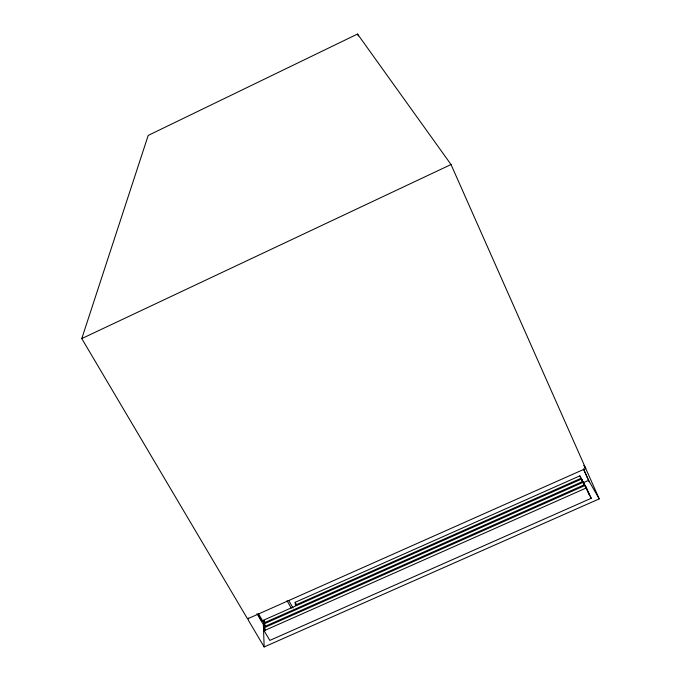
<?xml version="1.0" encoding="UTF-8"?>
<svg xmlns="http://www.w3.org/2000/svg" width="681" height="681" viewBox="0 0 681 681"><rect width="100%" height="100%" fill="white"/><g stroke="black" fill="none" stroke-linecap="round" stroke-linejoin="round"><path stroke-width="1.02" d="M81.78 338.576L148.194 135.425L357.525 34.05L451.026 164.53L585.754 468.511L247.543 618.859L81.78 338.576L451.026 164.53M581.165 478.224L295.375 605.111L295.154 602.327L579.846 475.866L583.677 483.85M582.953 481.399L263.853 622.979L263.751 620.119L581.617 479.015L585.047 486.106M265.02 628.589L263.99 626.835L263.887 623.941L583.404 482.199L589.388 494.993M583.753 482.506L588.605 480.352L599.22 498.884L264.16 646.95L248.276 620.093L248.242 618.016M263.99 626.835L584.758 484.6M264.032 627.805L585.209 485.408L591.227 498.279L269.829 640.404L264.134 630.725L264.032 627.805L265.573 630.436M264.134 630.725L586.571 487.843M258.346 613.496L265.394 625.601M263.887 623.941L265.428 626.563M258.771 615.905L261.904 621.251M256.984 613.743L263.368 624.63L264.16 646.95M263.751 620.119L265.284 622.732M584.69 466.672L585.754 468.511M583.762 465.378L586.341 469.839L599.22 498.884M287.033 600.736L291.238 608.073M288.872 600.71L293.06 608.022M295.154 602.327L296.652 604.949M590.308 496.636L591.227 498.279M357.525 34.05L358.402 35.982M585.209 485.408L589.848 495.811M581.617 479.015L583.702 483.706M579.846 475.866L582.349 481.476M583.566 469.005L588.605 480.352M583.583 469.252L589.125 481.739"/></g></svg>
